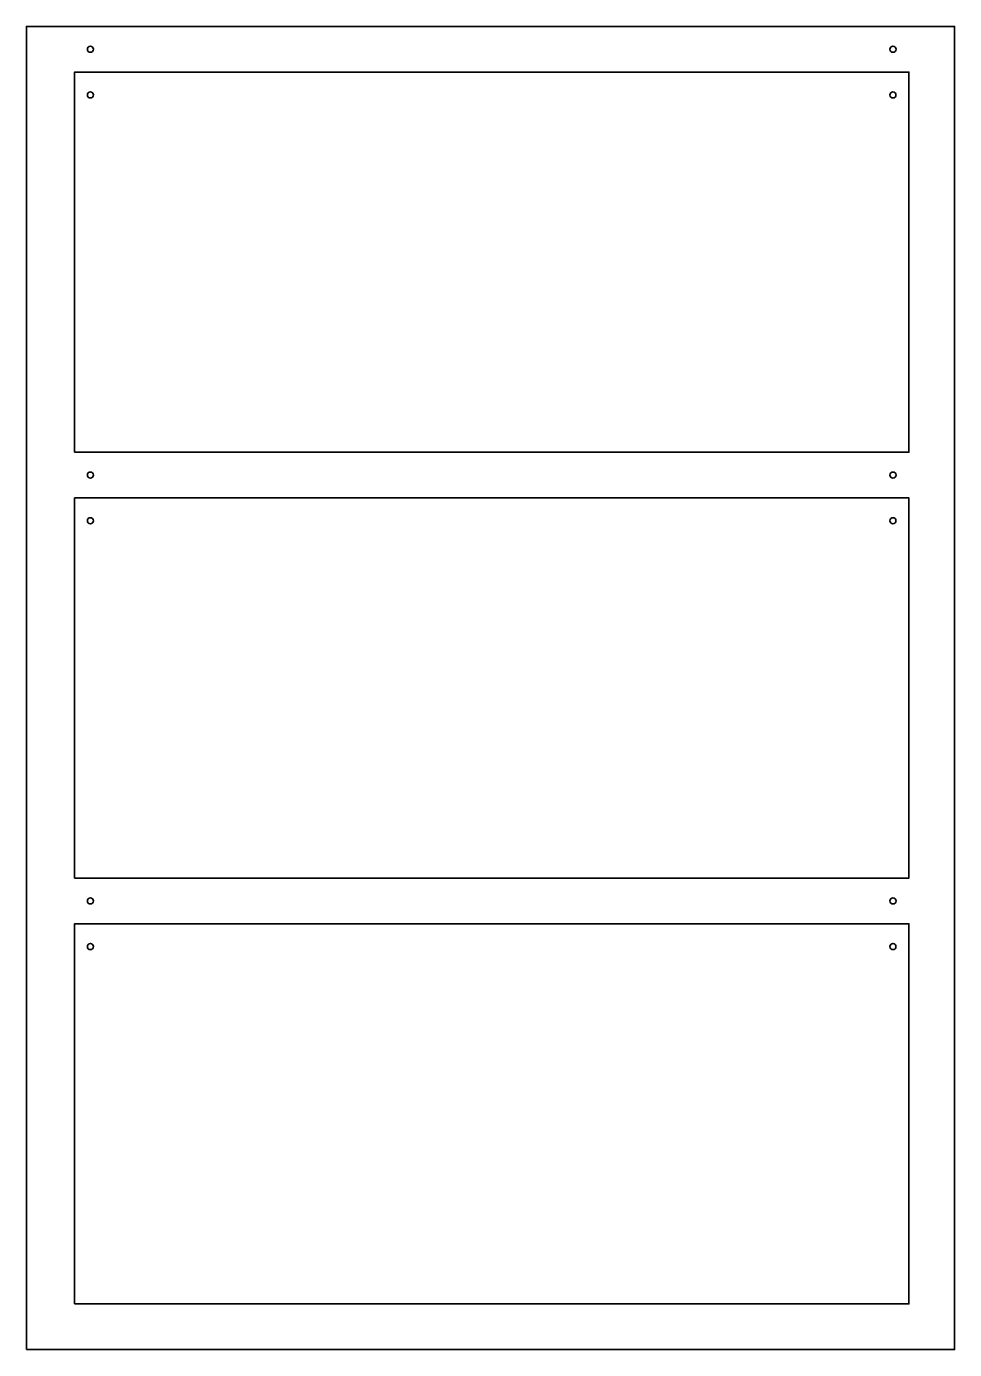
# Model space of a CAD drawing. Header units: inches. Extents: x -271 to 339, y -356 to 514.
import ezdxf

# ---------------------------------------------------------------- set-up
doc = ezdxf.new("R2010")
doc.units = ezdxf.units.IN
doc.header["$MEASUREMENT"] = 0
doc.layers.add('Default', color=7, linetype='Continuous')

msp = doc.modelspace()

# ---------------------------------------------------------------- linework, layer by layer
at = {"layer": 'Default', "color": 7, "lineweight": 35, "true_color": 0xffffff}
for points in [[(-271.34, -355.79), (338.66, -355.79), (338.66, 514.21), (-271.34, 514.21), (-271.34, -355.79)], [(-271.34, -355.79), (338.66, -355.79), (338.66, 514.21), (-271.34, 514.21), (-271.34, -355.79)], [(-239.77, 234.21), (308.66, 234.21), (308.66, 484.21), (-239.77, 484.21), (-239.77, 234.21)], [(-239.77, 234.21), (308.66, 234.21), (308.66, 484.21), (-239.77, 484.21), (-239.77, 234.21)], [(-239.77, -45.79), (308.66, -45.79), (308.66, 204.21), (-239.77, 204.21), (-239.77, -45.79)], [(-239.77, -45.79), (308.66, -45.79), (308.66, 204.21), (-239.77, 204.21), (-239.77, -45.79)], [(-239.77, -325.79), (308.66, -325.79), (308.66, -75.79), (-239.77, -75.79), (-239.77, -325.79)], [(-239.77, -325.79), (308.66, -325.79), (308.66, -75.79), (-239.77, -75.79), (-239.77, -325.79)]]:
    msp.add_lwpolyline(points, dxfattribs=at)
for points in [[(-231.3, 499.21), (-231.3, 500.32), (-230.4, 501.21), (-229.3, 501.21), (-228.19, 501.21), (-227.3, 500.32), (-227.3, 499.21), (-227.3, 498.11), (-228.19, 497.21), (-229.3, 497.21), (-230.4, 497.21), (-231.3, 498.11), (-231.3, 499.21)], [(-231.3, 499.21), (-231.3, 500.32), (-230.4, 501.21), (-229.3, 501.21), (-228.19, 501.21), (-227.3, 500.32), (-227.3, 499.21), (-227.3, 498.11), (-228.19, 497.21), (-229.3, 497.21), (-230.4, 497.21), (-231.3, 498.11), (-231.3, 499.21)], [(300.19, 499.21), (300.19, 500.32), (299.29, 501.21), (298.19, 501.21), (297.08, 501.21), (296.19, 500.32), (296.19, 499.21), (296.19, 498.11), (297.08, 497.21), (298.19, 497.21), (299.29, 497.21), (300.19, 498.11), (300.19, 499.21)], [(300.19, 499.21), (300.19, 500.32), (299.29, 501.21), (298.19, 501.21), (297.08, 501.21), (296.19, 500.32), (296.19, 499.21), (296.19, 498.11), (297.08, 497.21), (298.19, 497.21), (299.29, 497.21), (300.19, 498.11), (300.19, 499.21)], [(-231.33, 469.21), (-231.33, 470.32), (-230.43, 471.21), (-229.33, 471.21), (-228.23, 471.21), (-227.33, 470.32), (-227.33, 469.21), (-227.33, 468.11), (-228.23, 467.21), (-229.33, 467.21), (-230.43, 467.21), (-231.33, 468.11), (-231.33, 469.21)], [(-231.33, 469.21), (-231.33, 470.32), (-230.43, 471.21), (-229.33, 471.21), (-228.23, 471.21), (-227.33, 470.32), (-227.33, 469.21), (-227.33, 468.11), (-228.23, 467.21), (-229.33, 467.21), (-230.43, 467.21), (-231.33, 468.11), (-231.33, 469.21)], [(300.17, 469.21), (300.17, 470.32), (299.27, 471.21), (298.17, 471.21), (297.06, 471.21), (296.17, 470.32), (296.17, 469.21), (296.17, 468.11), (297.06, 467.21), (298.17, 467.21), (299.27, 467.21), (300.17, 468.11), (300.17, 469.21)], [(300.17, 469.21), (300.17, 470.32), (299.27, 471.21), (298.17, 471.21), (297.06, 471.21), (296.17, 470.32), (296.17, 469.21), (296.17, 468.11), (297.06, 467.21), (298.17, 467.21), (299.27, 467.21), (300.17, 468.11), (300.17, 469.21)], [(-231.3, 219.21), (-231.3, 220.32), (-230.4, 221.21), (-229.3, 221.21), (-228.19, 221.21), (-227.3, 220.32), (-227.3, 219.21), (-227.3, 218.11), (-228.19, 217.21), (-229.3, 217.21), (-230.4, 217.21), (-231.3, 218.11), (-231.3, 219.21)], [(-231.3, 219.21), (-231.3, 220.32), (-230.4, 221.21), (-229.3, 221.21), (-228.19, 221.21), (-227.3, 220.32), (-227.3, 219.21), (-227.3, 218.11), (-228.19, 217.21), (-229.3, 217.21), (-230.4, 217.21), (-231.3, 218.11), (-231.3, 219.21)], [(300.19, 219.21), (300.19, 220.32), (299.29, 221.21), (298.19, 221.21), (297.08, 221.21), (296.19, 220.32), (296.19, 219.21), (296.19, 218.11), (297.08, 217.21), (298.19, 217.21), (299.29, 217.21), (300.19, 218.11), (300.19, 219.21)], [(300.19, 219.21), (300.19, 220.32), (299.29, 221.21), (298.19, 221.21), (297.08, 221.21), (296.19, 220.32), (296.19, 219.21), (296.19, 218.11), (297.08, 217.21), (298.19, 217.21), (299.29, 217.21), (300.19, 218.11), (300.19, 219.21)], [(-231.33, 189.21), (-231.33, 190.32), (-230.43, 191.21), (-229.33, 191.21), (-228.23, 191.21), (-227.33, 190.32), (-227.33, 189.21), (-227.33, 188.11), (-228.23, 187.21), (-229.33, 187.21), (-230.43, 187.21), (-231.33, 188.11), (-231.33, 189.21)], [(-231.33, 189.21), (-231.33, 190.32), (-230.43, 191.21), (-229.33, 191.21), (-228.23, 191.21), (-227.33, 190.32), (-227.33, 189.21), (-227.33, 188.11), (-228.23, 187.21), (-229.33, 187.21), (-230.43, 187.21), (-231.33, 188.11), (-231.33, 189.21)], [(300.17, 189.21), (300.17, 190.32), (299.27, 191.21), (298.17, 191.21), (297.06, 191.21), (296.17, 190.32), (296.17, 189.21), (296.17, 188.11), (297.06, 187.21), (298.17, 187.21), (299.27, 187.21), (300.17, 188.11), (300.17, 189.21)], [(300.17, 189.21), (300.17, 190.32), (299.27, 191.21), (298.17, 191.21), (297.06, 191.21), (296.17, 190.32), (296.17, 189.21), (296.17, 188.11), (297.06, 187.21), (298.17, 187.21), (299.27, 187.21), (300.17, 188.11), (300.17, 189.21)], [(-231.3, -60.79), (-231.3, -59.68), (-230.4, -58.79), (-229.3, -58.79), (-228.19, -58.79), (-227.3, -59.68), (-227.3, -60.79), (-227.3, -61.89), (-228.19, -62.79), (-229.3, -62.79), (-230.4, -62.79), (-231.3, -61.89), (-231.3, -60.79)], [(-231.3, -60.79), (-231.3, -59.68), (-230.4, -58.79), (-229.3, -58.79), (-228.19, -58.79), (-227.3, -59.68), (-227.3, -60.79), (-227.3, -61.89), (-228.19, -62.79), (-229.3, -62.79), (-230.4, -62.79), (-231.3, -61.89), (-231.3, -60.79)], [(300.19, -60.79), (300.19, -59.68), (299.29, -58.79), (298.19, -58.79), (297.08, -58.79), (296.19, -59.68), (296.19, -60.79), (296.19, -61.89), (297.08, -62.79), (298.19, -62.79), (299.29, -62.79), (300.19, -61.89), (300.19, -60.79)], [(300.19, -60.79), (300.19, -59.68), (299.29, -58.79), (298.19, -58.79), (297.08, -58.79), (296.19, -59.68), (296.19, -60.79), (296.19, -61.89), (297.08, -62.79), (298.19, -62.79), (299.29, -62.79), (300.19, -61.89), (300.19, -60.79)], [(-231.33, -90.79), (-231.33, -89.68), (-230.43, -88.79), (-229.33, -88.79), (-228.23, -88.79), (-227.33, -89.68), (-227.33, -90.79), (-227.33, -91.89), (-228.23, -92.79), (-229.33, -92.79), (-230.43, -92.79), (-231.33, -91.89), (-231.33, -90.79)], [(-231.33, -90.79), (-231.33, -89.68), (-230.43, -88.79), (-229.33, -88.79), (-228.23, -88.79), (-227.33, -89.68), (-227.33, -90.79), (-227.33, -91.89), (-228.23, -92.79), (-229.33, -92.79), (-230.43, -92.79), (-231.33, -91.89), (-231.33, -90.79)], [(300.17, -90.79), (300.17, -89.68), (299.27, -88.79), (298.17, -88.79), (297.06, -88.79), (296.17, -89.68), (296.17, -90.79), (296.17, -91.89), (297.06, -92.79), (298.17, -92.79), (299.27, -92.79), (300.17, -91.89), (300.17, -90.79)], [(300.17, -90.79), (300.17, -89.68), (299.27, -88.79), (298.17, -88.79), (297.06, -88.79), (296.17, -89.68), (296.17, -90.79), (296.17, -91.89), (297.06, -92.79), (298.17, -92.79), (299.27, -92.79), (300.17, -91.89), (300.17, -90.79)]]:
    msp.add_open_spline(points, degree=3, knots=[0, 0, 0, 0, 1, 1, 1, 2, 2, 2, 3, 3, 3, 4, 4, 4, 4], dxfattribs=at)

doc.saveas('drawing.dxf')
